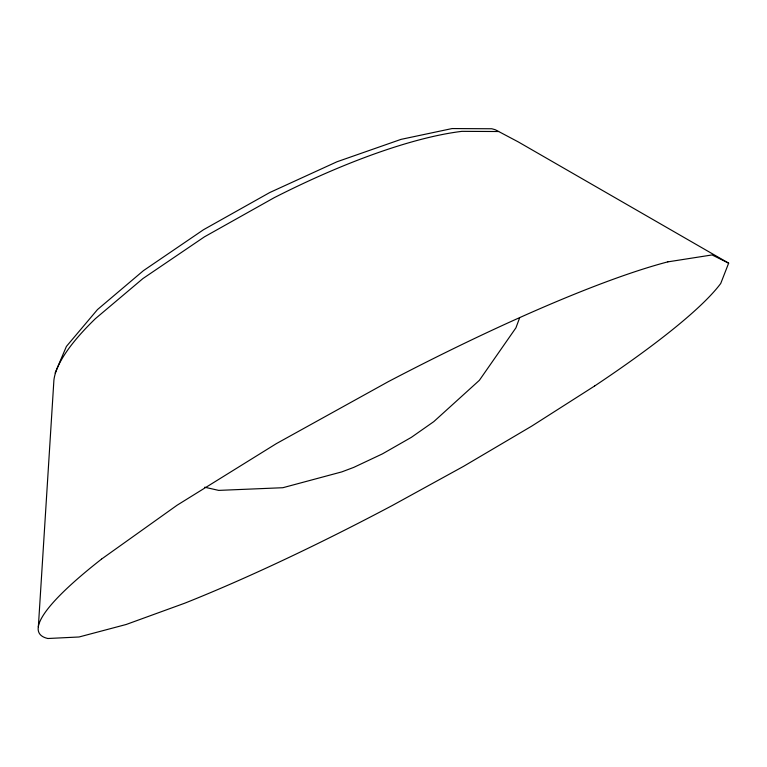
<?xml version="1.0" encoding="UTF-8"?>
<svg xmlns="http://www.w3.org/2000/svg" width="767" height="767" viewBox="0 0 767 767"><rect width="100%" height="100%" fill="white"/><g stroke="black" fill="none" stroke-linecap="round" stroke-linejoin="round"><path stroke-width="1.15" d="M38.35 626.84L53.901 380.269A252.391 67.774 -28.4 0 1 95.424 318.641L142.911 278.574L204.444 236.84L274.183 197.704A268.354 71.484 -28.5 0 1 461.916 131.349L498.646 131.521M519.614 317.874L515.932 327.835L479.356 380.336L433.777 421.639L411.409 437.315L382.417 453.882L353.769 467.381L341.804 471.887L282.85 487.716L218.691 490.391L204.703 487.218M55.09 373.059L66.413 346.416L97.505 309.552L143.419 270.665L203.552 229.697L269.735 192.546L336.962 161.779L401.074 139.354L452.089 128.559L491.8 128.76L495.309 129.738L518.281 141.914L728.65 263.158L720.75 283.435A373.625 53.719 -28.6 0 1 594.598 386.012M101.445 559.162L177.081 505.232L276.341 443.642L388.351 381.63A397.757 57.046 -28.5 0 1 667.846 261.854M594.617 386.002L531.713 426.126L463.536 466.355L392.464 505.415A405.916 59.414 -28.5 0 1 184.665 603.226L126.191 624.482L79.049 636.984L48.014 638.499M667.808 261.873L712.083 254.941L728.65 263.158M47.966 638.518A376.492 54.553 -28.4 0 1 101.484 559.143"/></g></svg>
